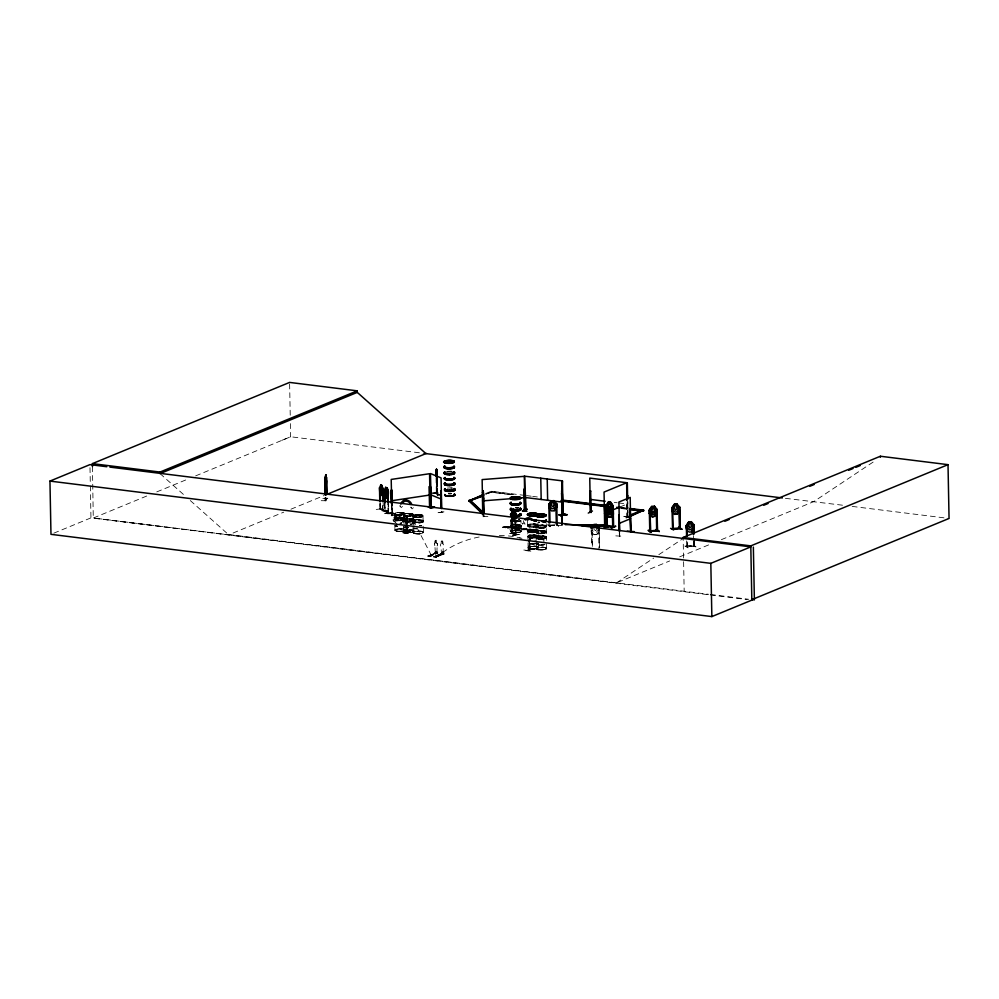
<?xml version="1.0" encoding="UTF-8"?>
<svg xmlns="http://www.w3.org/2000/svg" width="999" height="999" viewBox="0 0 999 999"><rect width="100%" height="100%" fill="white"/><g stroke="black" fill="none" stroke-linecap="round" stroke-linejoin="round"><path stroke-width="0.75" stroke-dasharray="5 3.75" d="M387.5 513.498L395.716 513.648L387.5 513.474M412.837 520.891L412.749 515.934L412.899 524.288C413.274 516.508 412.962 527.959 412.275 522.102C414.123 519.63 416.446 525.262 412.537 523.676M423.089 521.703A5.132 1.211 -1.1 0 0 415.484 520.754A5.132 1.211 -1.1 0 0 415.322 522.864A5.132 1.211 -1.1 0 0 423.089 521.703L423.189 521.103A5.195 1.236 -1.1 0 1 415.272 522.227A5.195 1.236 -1.1 0 1 415.434 520.092A5.195 1.236 -1.1 0 1 423.151 521.053L422.964 515.796A5.132 1.211 -1.1 0 0 415.372 514.835L413.436 515.322M510.839 525.586L510.739 520.579M520.479 531.943C515.559 533.141 507.43 534.003 510.826 525.711M546.578 537.337L546.553 537.287A5.195 1.236 -1.1 0 1 538.661 538.449A5.195 1.236 -1.1 0 1 538.823 536.313A5.195 1.236 -1.1 0 1 546.54 537.275L546.378 536.95M436.913 552.722L437.112 545.916A1.823 1.523 67.1 0 0 436.738 543.094L436.039 540.272M443.094 553.533L443.219 546.603A1.823 1.523 67.1 0 0 442.782 543.793L442.769 541.62M406.693 531.955L407.492 532.03L407.367 521.815L406.118 522.127L406.993 532.18L406.83 521.291L405.094 521.066M407.654 517.944L406.743 517.132L407.405 532.03M530.232 535.901C528.546 536.151 532.13 535.227 529.532 535.189L541.271 536.463L541.133 537.237L541.271 536.463M530.282 538.998L530.257 535.089M321.216 500.686L329.283 500.811M615.796 535.864L622.939 536.276M406.768 517.182L407.654 517.27L395.916 515.834L395.929 516.545L407.455 517.969M529.757 535.714L541.283 537.175M437.237 477.097L436.988 479.882L436.301 475.212M405.319 530.144C400.237 532.592 411.438 533.641 413.349 531.83M545.704 532.442L541.146 533.266L536.201 532.417M546.041 549.25C544.405 542.907 525.074 552.297 546.028 549.2M435.339 552.534L434.89 545.654A1.823 1.523 67.1 0 1 435.102 542.919L435.214 540.546L436.101 540.247M436.201 551.51L436.7 551.51M441.246 541.433L441.208 543.606A1.823 1.523 67.1 0 0 440.934 546.353L441.446 553.221M442.107 552.397L442.819 552.36M442.445 552.172L443.069 551.985L443.156 554.145L440.796 553.858L441.72 552.634L440.771 552.934M505.207 526.848L502.797 527.36L505.769 527.397L504.907 526.273L507.192 526.835L504.008 526.81L505.207 527.285L504.495 526.186L507.18 526.386M536.176 531.568C526.223 529.557 537.287 531.343 534.128 530.107C530.544 528.921 534.952 532.567 531.905 530.007M405.207 530.044A5.132 1.211 -1.1 0 0 397.59 529.095A5.132 1.211 -1.1 0 0 397.427 531.206A5.132 1.211 -1.1 0 0 405.207 530.044C394.867 525.524 389.385 534.115 404.495 530.881M403.321 514.872C409.777 510.439 421.303 516.733 405.906 516.008A5.145 1.211 -1.1 0 1 406.081 513.898A5.145 1.211 -1.1 0 1 413.711 514.847A5.145 1.211 -1.1 0 1 405.919 516.008L403.509 515.272M412.637 516.083L413.411 515.309M510.839 531.431C511.888 529.208 523.064 529.133 520.504 531.943L521.053 531.643M536.001 532.042L538.985 533.528M515.709 532.529L508.254 533.603L515.534 532.504M530.844 551.161L523.626 550.362M546.578 537.499L546.553 537.574A5.195 1.236 -1.1 0 0 538.823 536.613A5.195 1.236 -1.1 0 0 538.661 538.748A5.195 1.236 -1.1 0 0 546.54 537.574L546.465 537.824A5.132 1.211 -1.1 0 0 538.873 536.962A5.132 1.211 -1.1 0 0 538.711 539.073A5.132 1.211 -1.1 0 0 546.478 537.912L546.528 540.359M505.844 527.297L504.67 526.473M508.154 527.472C513.736 524.812 507.105 529.932 508.441 526.473L505.656 527.772L507.879 526.411M508.166 527.922L508.441 526.473M513.886 518.806L513.236 521.153L514.123 519.393L515.034 521.965L514.323 519.005M510.551 527.185L508.316 528.109L507.617 528.021L507.879 526.66L505.644 527.322M507.617 528.021L507.892 527.097M534.952 530.319L534.128 529.657M393.681 514.36L389.685 512.4M514.572 519.243L514.185 520.379L513.311 518.706M525.174 529.22C526.848 529.607 533.329 530.207 526.073 529.907C520.891 529.582 530.831 529.532 525.462 529.095C526.71 530.731 524.85 528.633 523.551 529.133L523.389 528.483L524.625 528.508M505.831 526.86L502.797 526.923M407.392 521.328L405.806 521.977L407.055 521.041M684.902 546.078L687.999 547.415M685.264 545.991L688.049 547.852M547.789 524.875C555.719 530.407 542.257 521.303 550.149 526.635M549.775 526.723L547.827 524.825M405.082 524.338L405.007 519.243A5.195 1.236 -1.1 0 1 397.177 520.279A5.195 1.236 -1.1 0 1 397.352 518.144A5.195 1.236 -1.1 0 1 405.057 519.105L404.295 512.937L398.514 512.437L394.518 513.748L397.952 515.059M397.415 515.059L397.115 515.022A5.132 1.211 -1.1 0 1 397.277 512.787A5.132 1.211 -1.1 0 1 404.895 513.736L404.982 513.586A5.132 1.211 -1.1 0 0 397.277 512.587A5.132 1.211 -1.1 0 0 397.115 514.685A5.107 1.211 -1.1 0 0 404.857 513.536A5.12 1.211 -1.1 0 0 397.277 512.587A5.12 1.211 -1.1 0 0 397.115 514.685A5.132 1.211 -1.1 0 0 404.882 513.523A5.107 1.211 -1.1 0 0 397.29 512.599A5.107 1.211 -1.1 0 0 397.127 514.697A5.12 1.211 -1.1 0 0 404.87 513.536M423.276 532.504A5.107 1.211 -1.1 0 0 415.696 531.555A5.107 1.211 -1.1 0 0 415.547 533.653A5.107 1.211 -1.1 0 0 423.276 532.504C398.376 527.335 426.723 542.494 423.201 527.572M536.238 543.306L536.251 543.294A5.195 1.236 -1.1 0 0 537.712 544.143M515.921 519.393C517.045 524.962 512.025 526.086 512.162 519.992M525.174 528.783C531.443 529.033 519.93 529.62 526.623 529.17M412.849 515.671C412.475 517.07 422.577 519.43 422.365 515.184M530.294 532.43L530.968 532.13L527.897 531.618L527.897 530.594L533.828 529.657M524.25 529.657L523.414 528.483M529.557 535.114L529.945 549.862L529.233 549.775M530.419 535.826L530.194 542.157M515.234 520.566L514.423 522.215L512.712 519.48M404.033 532.842L408.603 530.831L404.046 532.804M526.573 550.661C540.934 544.979 516.758 554.008 531.992 549.063M537.974 530.669L529.108 529.208L527.497 530.032L531.031 528.983L526.723 529.645L526.848 529.008M406.88 522.052C405.269 518.831 423.077 526.223 406.306 522.127M519.505 538.024L521.965 538.311M515.584 528.134L516.421 527.559L513.936 527.934L514.56 528.833L517.919 528.096M432.367 554.807L431.618 554.495M438.611 555.332L438.012 555.481M420.254 515.334L419.642 515.634M542.482 531.68L543.369 531.655M397.315 514.71L398.002 515.034M401.61 513.074L400.949 513.299L401.586 513.161M402.297 513.024L401.86 513.411M410.539 514.51L409.752 514.398L411.263 514.248M416.071 517.17L415.309 517.132M530.569 532.192L531.131 532.33M534.203 530.606L534.777 530.844M533.091 530.444C539.048 530.294 529.02 531.293 536.438 531.456M534.752 530.769L535.689 530.669L534.577 530.656M538.598 533.491L539.26 533.366M596.603 529.345L595.754 530.694L593.918 529.458M511.5 527.647C513.149 527.784 513.349 528.646 511.525 528.134C514.123 525.212 510.477 529.97 514.572 527.684L515.871 528.009L513.948 528.384M511.513 528.084L513.324 527.522A5.132 1.211 -1.1 0 0 521.103 526.411L521.178 525.786A5.195 1.236 -1.1 0 1 513.274 526.935A5.195 1.236 -1.1 0 1 513.449 524.8A5.195 1.236 -1.1 0 1 521.153 525.761L520.979 520.529M531.043 529.433L527.484 529.582M529.32 529.97L530.494 530.432L527.497 530.032M441.271 541.258L441.995 540.871M536.213 531.868C543.718 528.271 553.284 534.078 538.586 533.379A5.132 1.211 -1.1 0 1 538.748 531.256A5.132 1.211 -1.1 0 1 546.378 532.205C545.466 529.832 536.401 529.507 536.188 532.642M528.646 529.108L531.031 528.983M322.839 498.601L330.844 498.551M326.935 498.089L326.498 499.075L326.935 498.126M325.274 500.024L326.486 498.513M326.648 498.876L325.624 500.636M325.437 499.999L326.76 498.526M325.499 497.564L325.399 500.799L326.923 498.888M520.629 528.633L518.281 529.045L518.893 528.421C513.461 530.207 520.454 526.348 518.856 528.471L521.266 528.071L519.817 529.233M516.645 528.396L518.893 527.984L518.868 528.908L519.468 527.847M428.371 556.181C448.851 547.639 423.526 558.453 428.696 555.519L431.568 555.769L429.208 555.481M427.934 555.831L430.119 556.493L437.624 552.934C439.81 552.372 428.084 557.654 428.583 556.318M435.302 553.059L435.427 551.923L434.865 553.009L436.863 553.259L436.888 551.323L436.176 551.236L436.263 552.772M435.914 552.909L427.747 556.206M441.733 553.371C415.834 564.273 461.426 546.228 434.066 556.818M437.674 553.346L435.764 553.121M436.226 557.167L434.353 556.98M441.533 552.609L441.408 553.746M441.895 553.796L434.165 556.942M443.319 553.97L443.906 552.897L442.969 553.933L440.971 553.696L440.959 552.959M518.281 529.045L518.893 527.984M534.877 529.97L533.354 530.119M531.718 530.569C536.775 529.545 531.48 529.87 533.691 530.344M536.987 538.861L538.723 537.35L543.98 539.26L540.909 536.238M406.243 532.18A5.107 1.211 -1.1 0 0 413.986 531.018A5.107 1.211 -1.1 0 0 406.406 530.082A5.107 1.211 -1.1 0 0 406.243 532.18L406.106 521.915L406.893 522.227M524.138 528.596L522.365 529.37M519.805 528.796L521.266 528.071M393.494 518.056C402.46 511.276 387.5 520.766 395.641 521.828M399.563 524.175L402.535 521.865L402.36 519.205L399.45 516.121M540.884 536.326L537.924 535.864L535.002 538.161L535.127 540.834L538.149 543.806M516.333 528.109L515.372 527.784M437.624 495.079L437.287 479.857M483.978 515.834L483.591 516.62L483.553 515.646M616.533 582.842L653.696 558.091M658.828 554.67L683.166 538.461L684.19 591.695M721.378 539.66L813.748 501.623L875.261 460.651M538.536 539.51L540.983 538.923L543.543 540.122L543.556 540.996M687.3 546.053L693.631 545.729L686.663 546.128L687.487 546.141M693.531 545.454L694.205 545.354M537.162 530.044C535.839 530.856 537.599 530.756 532.642 530.407M326.823 499.05L326.648 498.076M325.449 500.774L325.212 497.564M505.207 527.347L502.797 527.36M431.605 554.682L432.642 554.62M627.597 517.057L627.26 516.146L628.746 516.358M391.408 513.811L391.97 515.721L391.683 504.095M391.296 504.682L391.883 513.973M391.845 515.534L391.795 513.449M524.787 529.607L526.86 529.445M504.62 526.823L506.768 526.535M404.745 514.048L397.627 514.985M406.181 515.796L406.818 516.108L405.981 516.171M406.593 516.196L406.143 516.058M410.127 514.073L410.689 514.285M410.077 514.373L410.976 514.448M413.324 531.967C415.971 528.971 405.02 529.682 403.658 531.131M543.756 531.518L542.969 531.605M537.687 548.301C537.212 541.745 516.333 551.261 537.662 548.301M549.213 522.702C547.789 527.559 551.46 524.263 549.438 525.037M549.188 525.749L557.067 525.124M619.805 535.427L619.58 536.276L619.455 532.455M435.064 541.008L435.152 542.894A1.823 1.523 67.1 0 0 434.89 545.654L434.89 545.654M436.675 543.106L436.738 543.094A1.823 1.523 67.1 0 1 437.05 545.941L437.112 545.916M442.744 541.883L442.844 543.768M436.151 551.91L436.963 551.298L437.05 553.458L434.69 553.171L435.614 551.947M429.208 555.294L432.342 555.444L429.97 554.982M430.644 554.695C437.4 555.194 427.997 555.382 431.418 554.37L433.778 554.845L431.418 554.37M437.799 552.21L437.038 552.534M434.041 556.518L437.175 556.668L434.802 556.193M435.314 556.168L438.436 556.131L436.076 555.656M436.75 555.369C443.506 555.869 434.103 556.068 437.525 555.057L439.885 555.519L437.525 555.057M442.307 553.483L442.27 551.923L443.069 551.985M442.969 553.434L443.906 552.897M443.718 552.872L443.731 553.608L435.764 557.117L444.118 554.058L435.951 557.03M628.221 516.658L624.188 516.458M627.522 516.096L626.897 517.17L626.648 501.723M630.269 515.709L626.036 517.869L630.619 516.146M626.136 517.819L630.282 516.008M626.036 517.869L630.594 516.108M53.834 533.166L90.959 517.869L708.791 594.767M146.691 496.041L93.419 517.981L616.071 583.029L669.68 560.951M156.768 491.895L188.436 478.858M195.629 475.886L290.647 436.763L424.4 453.409M92.445 466.733L93.269 518.044L228.721 534.815L283.753 512.15M290.934 509.203L323.976 495.591M402.36 519.205L402.485 521.878M404.995 522.34L406.743 522.552M485.714 493.506L491.258 491.221L524.999 495.429M512.674 494.555L491.271 491.895L485.726 494.168L492.619 491.396L485.714 494.917M405.769 530.656L412.612 531.555M405.244 532.667L409.49 530.944L404.42 532.554M405.582 533.004L409.84 531.281M408.104 533.478L401.261 532.205M505.656 527.772L508.454 526.923M507.604 527.572L510.551 526.735M513.311 527.085L512.087 527.672L515.122 527.897M513.074 527.847L512.225 528.196L515.034 527.297M513.086 528.296L512.237 528.646L515.047 527.734M514.572 528.134L513.698 528.034L514.56 528.833M514.56 528.396L517.907 527.659M514.098 528.783L513.711 528.471M515.984 528.459L515.047 528.646M515.034 528.196L515.447 528.846M515.696 529.033L515.159 528.958M521.99 529.507L522.852 529.17L522.377 529.807M522.827 529.42L523.638 529.27M522.215 528.971L523.551 529.133M522.839 529.87L523.638 529.707M526.723 530.094L529.695 529.245M529.245 530.407L532.405 529.895M533.516 529.595L530.719 530.594L530.494 529.982M527.697 531.268L531.918 529.395L532.417 530.494M532.392 529.458L530.244 530.094M533.179 531.193L533.404 530.469M537.162 530.494L534.378 530.769M620.004 506.968L627.072 504.058M535.152 549.375L528.309 548.476M528.146 550.849L532.092 549.025M785.426 498.339L844.505 505.444M679.732 556.818L709.889 544.393M281.968 440.284L290.647 436.763L290.372 422.789M511.75 519.517L511.975 533.229L516.108 534.79L515.746 519.567M512.1 519.667L512.4 533.366L512.35 519.63M515.372 534.665L515.496 519.605M384.802 502.559L385.027 511.7L385.065 502.522M387.937 512.262L388.636 512.362L385.015 511.151M391.658 513.611L392.52 513.573L392.332 504.008M379.87 508.266L380.519 508.404L379.87 509.09L383.104 510.776L382.729 509.802M382.729 510.626L382.629 502.997M401.411 513.224L401.735 513.424M535.551 530.719L534.902 530.806M535.589 530.806L536.438 531.018M537.337 531.543L528.409 531.68M537.337 531.78L530.269 532.342A5.132 1.211 -1.1 0 1 530.444 530.219A5.132 1.211 -1.1 0 1 538.061 531.168A5.132 1.211 -1.1 0 1 530.282 532.33M544.817 532.854L546.253 532.242A5.132 1.211 -1.1 0 1 538.598 533.366M627.31 516.221L627.597 516.083M437.562 494.293L436.725 492.832M437.574 495.067L440.222 495.067M483.953 516.608L484.016 515.796M686.625 546.141L687.599 546.903L687.399 540.821M693.631 541.72L694.218 546.141M516.658 528.846L519.48 528.296M441.233 511.326L441.783 512.112M619.43 536.163L619.268 532.529M619.642 536.263L619.692 532.479M391.808 513.973L391.546 504.045M392.232 514.922L391.958 515.709M518.269 528.596L520.616 528.196M518.868 528.908L521.278 528.521M392.57 513.586L392.195 503.946M549.438 525.811L557.23 525.212L557.155 524.363M407.055 532.18L406.793 521.378M535.164 530.631L534.752 530.594M529.657 546.74L530.744 546.54A5.132 1.211 -1.1 0 1 538.374 547.477A5.132 1.211 -1.1 0 1 530.594 548.638A5.132 1.211 -1.1 0 1 530.756 546.528M529.595 549.999L528.921 549.912L528.746 539.91M694.355 545.354L693.818 545.516M687.449 546.928L687.312 540.759M693.693 546.203L693.481 538.611M694.405 546.216L686.675 546.903L686.613 540.834M391.633 512.849C399.825 511.9 372.34 515.509 392.17 512.25M438.037 512.699L445.329 511.65L438.149 512.724M512.312 532.579L512.387 532.592M515.721 532.205L508.466 533.691M512.4 532.817L516.071 534.028L515.397 533.928M519.805 534.378L512.325 535.339L519.805 534.39M512.35 534.952L519.605 533.903M512.325 535.339L519.605 534.203M384.927 510.926L385.002 510.926M388.374 510.539L380.869 511.913M384.84 513.673L391.945 512.887M557.08 525.224L556.967 524.35M376.236 509.478L383.628 508.429M387.063 510.277L379.632 511.301M419.455 515.384L420.242 515.184M419.305 515.584L420.229 515.709M517.307 532.554L518.568 532.417M538.748 530.819A5.132 1.211 -1.1 0 1 546.366 531.768A5.132 1.211 -1.1 0 1 538.586 532.929A5.132 1.211 -1.1 0 1 538.748 530.819L541.321 530.619M623.988 516.471L628.121 516.945L627.834 501.51M693.518 545.192L695.853 546.653M550.074 525.124L556.268 524.65M556.218 524.238L558.641 526.061L556.206 523.801M627.185 517.182L627.047 501.498M432.392 492.919L439.21 492.607M432.355 493.256L439.198 492.932M433.753 493.219L439.21 493.056M436.938 476.835L437.3 495.104L436.288 493.206L436.438 478.159M448.563 493.718L451.236 493.681A5.132 1.211 -1.1 0 0 448.576 493.731A5.132 1.211 -1.1 0 1 451.236 493.681M437.437 494.655L441.521 494.517M437.55 494.892L441.533 494.905M398.514 512.462L399.85 512.4M487.912 516.408L479.782 516.908M399.987 531.543L401.323 531.48M532.829 532.442L534.165 532.392M556.455 524.487L556.543 525.274L556.418 524.388M594.03 534.602L596.715 534.515L599.325 531.068L596.765 534.602L593.98 534.69M391.745 513.024L391.521 513.986M387.487 513.811L395.716 513.648M396.216 515.559L388.012 515.796M562.025 525.499L558.054 525.462M515.821 534.065L512.649 532.779M528.658 529.645L529.57 529.72M533.016 529.57L536.625 529.882L538.124 531.031A5.107 1.211 -1.1 0 1 530.294 532.13A5.132 1.211 -1.1 0 1 530.432 529.982A5.132 1.211 -1.1 0 1 538.061 530.931A5.132 1.211 -1.1 0 1 530.269 532.092A5.107 1.211 -1.1 0 1 530.444 530.032A5.107 1.211 -1.1 0 1 538.024 530.968M515.746 534.815L515.184 518.031M388.124 502.509L388.361 513.174L388.399 503.996M441.446 512.175L441.508 511.276M380.144 509.003L383.391 510.726L383.179 503.121M382.992 509.777L380.232 508.678M627.984 517.032L627.697 501.573M436.451 493.381L436.351 477.984M543.356 531.381L543.806 531.618M405.107 525.324L405.182 530.244A5.107 1.211 -1.1 0 0 397.602 529.308A5.107 1.211 -1.1 0 0 397.44 531.406L398.651 531.518M532.642 529.957L533.528 530.044M434.927 552.497L437.3 552.784M441.034 553.184L443.731 553.608M434.915 552.672L437.624 552.934M441.021 553.359L443.918 553.821M435.314 555.981L437.674 556.455A92.607 80.882 15.4 0 1 480.007 536.863M434.041 556.705L436.538 557.23M623.975 516.433L628.433 516.982M852.184 506.406L949.05 518.456M614.21 502.385L617.22 502.759M618.718 502.947L627.734 504.07M526.535 495.616L531.168 496.191M532.704 496.378L537.337 496.965M620.579 507.317L628.284 508.279M513.386 494.418L491.795 491.733L491.808 492.395L511.85 494.892M621.291 507.854L627.459 508.616M620.591 507.992L628.296 508.941M621.303 508.516L627.472 509.29M627.397 516.845L628.758 517.02M400.674 505.944L399.7 505.831L401.248 507.567L402.734 506.206L401.76 506.081M411.638 507.317L410.651 507.192L412.1 508.916L413.499 507.542L412.512 507.417M521.977 529.058L522.852 529.17M523.876 529.62L524.712 529.033L523.651 528.371M532.617 543.256L538.536 543.918M528.109 548.501L535.352 549.35M523.801 550.024L530.844 550.899M229.183 534.627L708.778 594.318M710.439 594.467L748.763 599.288M710.326 594.954L747.227 599.55M532.467 530.394L531.705 530.182M379.795 502.972L380.194 509.228L380.357 503.096M529.957 549.812L529.757 534.977M325.112 500.774L325.075 497.739M388.324 512.986L387.812 503.883M388.286 513.174L388.062 503.846M544.942 531.181L545.741 531.418M519.767 530.294L520.566 530.531M422.365 515.209L415.359 514.835A5.132 1.211 -1.1 0 0 415.209 516.97A5.132 1.211 -1.1 0 0 422.989 515.809A5.12 1.211 -1.1 0 0 415.372 514.835A5.132 1.211 -1.1 0 0 415.209 516.945A5.107 1.211 -1.1 0 0 422.964 515.796A5.107 1.211 -1.1 0 0 415.384 514.847A5.12 1.211 -1.1 0 0 415.209 516.945A5.132 1.211 -1.1 0 0 422.977 515.784A5.132 1.211 -1.1 0 0 415.372 514.86A5.107 1.211 -1.1 0 0 415.222 516.945A5.12 1.211 -1.1 0 0 422.964 515.784M528.733 548.426L529.532 548.663M403.459 512.712L404.258 512.949M380.144 509.215L380.057 502.947M693.169 545.192L695.878 546.99M558.204 525.649L556.268 524.125M414.11 523.863L414.348 521.828L415.609 524.65M382.942 509.965L380.494 508.641M382.954 510.751L382.892 502.959M513.411 523.863L514.76 524.388M511.975 533.229L512 519.48M385.264 511.113L388.236 512.375M388.586 513.124L384.603 511.563L384.503 503.921M442.145 540.946L442.719 541.645M397.315 514.735L397.177 514.91A5.132 1.211 -1.1 0 0 404.895 513.736M546.303 531.493L546.291 531.705A5.107 1.211 -1.1 0 1 538.598 532.779A5.107 1.211 -1.1 0 1 538.761 530.681A5.107 1.211 -1.1 0 1 546.341 531.618M160.052 473.601L184.503 495.392M190.31 500.574L228.721 534.815M537.35 531.368L537.986 530.457M396.603 523.713L393.631 520.729L393.618 518.094L398.763 517.42L400.562 519.405L400.599 521.153M593.993 534.715L591.183 531.431L591.121 528.059M431.381 555.506L416.895 527.46M436.451 492.844L437.649 495.042M484.028 516.583L483.841 515.634M546.203 523.613L546.378 526.598A5.195 1.236 -1.1 0 0 538.623 525.736A5.195 1.236 -1.1 0 0 538.449 527.872A5.195 1.236 -1.1 0 0 546.328 526.698L546.266 526.898A5.132 1.211 -1.1 0 0 538.661 526.098A5.132 1.211 -1.1 0 0 538.498 528.196A5.132 1.211 -1.1 0 0 546.266 527.047L546.266 526.96A5.12 1.211 -1.1 0 0 538.661 526.098A5.12 1.211 -1.1 0 0 538.498 528.196A5.12 1.211 -1.1 0 0 546.253 527.047L546.515 537.212M546.241 526.061A5.12 1.211 -1.1 0 0 538.648 525.112A5.12 1.211 -1.1 0 0 538.486 527.21A5.12 1.211 -1.1 0 0 546.241 526.061L546.241 526.061A5.132 1.211 -1.1 0 1 538.473 527.222A5.132 1.211 -1.1 0 1 538.636 525.112A5.132 1.211 -1.1 0 1 546.253 526.061L546.341 526.398A5.195 1.236 -1.1 0 1 538.449 527.572A5.195 1.236 -1.1 0 1 538.611 525.437A5.195 1.236 -1.1 0 1 546.328 526.398L546.316 526.336M537.974 525.249L538.024 525.674A5.195 1.236 -1.1 0 0 530.307 524.7A5.195 1.236 -1.1 0 0 530.144 526.835A5.195 1.236 -1.1 0 0 538.024 525.661L538.261 536.438A5.195 1.236 -1.1 0 0 530.506 535.576A5.195 1.236 -1.1 0 0 530.344 537.712A5.195 1.236 -1.1 0 0 538.224 536.538L538.161 536.738A5.132 1.211 -1.1 0 0 530.556 535.939A5.132 1.211 -1.1 0 0 530.394 538.036A5.132 1.211 -1.1 0 0 538.161 536.875L538.161 536.788A5.12 1.211 -1.1 0 0 530.556 535.939A5.12 1.211 -1.1 0 0 530.394 538.036A5.12 1.211 -1.1 0 0 538.149 536.875L538.211 539.323M536.026 527.16L536.301 538.061M527.584 520.279L527.971 539.472M536.351 543.931L536.451 548.851M521.066 525.449L521.066 525.424A5.12 1.211 -1.1 0 0 513.474 524.475A5.12 1.211 -1.1 0 0 513.311 526.573A5.12 1.211 -1.1 0 0 521.066 525.424L521.066 525.449A5.132 1.211 -1.1 0 1 513.311 526.585A5.132 1.211 -1.1 0 1 513.474 524.475A5.132 1.211 -1.1 0 1 521.078 525.424L521.116 525.649M423.064 520.741L423.064 520.741A5.12 1.211 -1.1 0 0 415.472 519.767A5.12 1.211 -1.1 0 0 415.309 521.878A5.12 1.211 -1.1 0 0 423.064 520.716L423.064 520.779A5.132 1.211 -1.1 0 1 415.309 521.878A5.132 1.211 -1.1 0 1 415.472 519.767A5.132 1.211 -1.1 0 1 423.077 520.716L423.126 520.979M413.711 519.58L413.873 520.204A5.195 1.236 -1.1 0 0 406.156 519.243A5.195 1.236 -1.1 0 0 405.981 521.378A5.195 1.236 -1.1 0 0 413.861 520.204L413.886 525.437M404.907 518.493L404.895 518.456A5.132 1.211 -1.1 0 0 397.365 517.519A5.132 1.211 -1.1 0 0 397.202 519.63A5.132 1.211 -1.1 0 0 404.982 518.469L405.032 518.718M403.621 520.666L403.459 514.785M394.655 513.686L394.805 522.04M538.211 536.213L538.236 536.226A5.195 1.236 -1.1 0 1 530.344 537.412A5.195 1.236 -1.1 0 1 530.506 535.277A5.195 1.236 -1.1 0 1 538.224 536.238L538.061 535.889A5.12 1.211 -1.1 0 0 530.544 534.952A5.132 1.211 -1.1 0 0 530.369 537.05A5.132 1.211 -1.1 0 0 538.149 535.901A5.132 1.211 -1.1 0 0 530.531 534.952A5.12 1.211 -1.1 0 0 530.382 537.05A5.12 1.211 -1.1 0 0 538.136 535.901L538.136 535.926M536.151 537.712L536.276 540.496M403.459 520.354L403.608 523.126M534.353 530.469L534.378 529.907M535.963 526.898L535.963 523.751M413.836 519.842L413.786 519.705A5.132 1.211 -1.1 0 1 406.006 520.716A5.132 1.211 -1.1 0 1 406.168 518.618A5.132 1.211 -1.1 0 1 413.786 519.555L413.773 519.642A5.12 1.211 -1.1 0 1 406.019 520.716A5.12 1.211 -1.1 0 1 406.181 518.618A5.12 1.211 -1.1 0 1 413.773 519.555L413.661 514.635A5.107 1.211 -1.1 0 0 406.094 513.698A5.107 1.211 -1.1 0 0 405.931 515.796A5.107 1.211 -1.1 0 0 413.661 514.635A5.145 1.211 -1.1 0 0 406.069 513.698A5.145 1.211 -1.1 0 0 405.919 515.809A5.145 1.211 -1.1 0 0 413.698 514.647M391.521 513.449L392.295 515.709L391.995 504.87M537.924 525.049L537.949 525.174A5.132 1.211 -1.1 0 1 530.169 526.186A5.132 1.211 -1.1 0 1 530.319 524.075A5.132 1.211 -1.1 0 1 537.937 525.024L537.937 525.137A5.12 1.211 -1.1 0 1 530.169 526.186A5.12 1.211 -1.1 0 1 530.332 524.075A5.12 1.211 -1.1 0 1 537.924 525.024L537.887 522.577M694.268 538.598L694.367 546.241L694.18 538.536M693.518 535.626L693.606 540.197M627.197 501.436L627.559 517.045M599.662 547.614L599.313 529.358L599.625 547.552M598.538 529.32L598.95 549.163M597.926 527.809L597.976 530.332L596.216 532.417L594.43 532.492L592.619 530.556L592.569 528.021M591.233 529.183L591.62 546.416M558.041 525.174L558.191 526.098M546.578 543.793L546.665 548.713A5.107 1.211 -1.1 0 1 538.923 549.875A5.107 1.211 -1.1 0 1 539.085 547.777A5.107 1.211 -1.1 0 1 546.665 548.713M543.856 539.31L543.906 541.933M538.274 542.757L538.349 547.677A5.132 1.211 -1.1 0 1 530.594 548.838A5.132 1.211 -1.1 0 1 530.756 546.728A5.132 1.211 -1.1 0 1 538.374 547.677A5.107 1.211 -1.1 0 1 530.606 548.838A5.107 1.211 -1.1 0 1 530.769 546.74A5.107 1.211 -1.1 0 1 538.349 547.677M530.731 529.895L530.719 530.594M529.458 539.997L529.495 550.012L529.283 539.772M529.045 539.797L529.308 549.787M528.021 542.894L528.134 547.827M521.178 531.331A5.107 1.211 -1.1 0 0 513.598 530.382A5.107 1.211 -1.1 0 0 513.436 532.479A5.107 1.211 -1.1 0 0 521.178 531.331A5.132 1.211 -1.1 0 0 513.573 530.382A5.132 1.211 -1.1 0 0 513.424 532.492A5.132 1.211 -1.1 0 0 521.203 531.331L521.091 526.286A5.132 1.211 -1.1 0 0 513.486 525.462A5.132 1.211 -1.1 0 0 513.324 527.559A5.12 1.211 -1.1 0 0 521.091 526.411A5.12 1.211 -1.1 0 0 513.498 525.462A5.12 1.211 -1.1 0 0 513.336 527.559M515.147 519.455L515.409 534.702M491.258 491.221L491.271 491.895M437.2 479.682L437.487 494.892M436.063 477.997L436.351 493.369M431.056 555.794L428.696 555.519M423.089 521.703A5.12 1.211 -1.1 0 1 415.334 522.864A5.12 1.211 -1.1 0 1 415.484 520.754A5.12 1.211 -1.1 0 1 423.089 521.703L423.176 526.598M413.911 526.423L413.986 531.343A5.145 1.211 -1.1 0 1 406.231 532.504A5.145 1.211 -1.1 0 1 406.393 530.394A5.145 1.211 -1.1 0 1 414.023 531.343A5.107 1.211 -1.1 0 1 406.243 532.504A5.107 1.211 -1.1 0 1 406.406 530.407A5.107 1.211 -1.1 0 1 413.986 531.343M407.704 522.664L407.629 517.132L407.567 522.727M406.768 531.967L406.393 520.904L406.293 521.84M403.658 526.56L403.771 531.48M394.855 525.462L394.967 530.394M384.752 503.896L384.865 511.675M289.623 383.966L290.259 416.583M89.997 467.669L90.322 484.403M90.347 485.926L90.959 517.869M499.325 535.364A92.607 80.882 15.4 0 1 505.357 535.651M508.379 535.926A92.607 80.882 15.4 0 1 520.342 537.899M446.865 471.74A5.195 1.236 -1.1 0 1 452.072 471.665M446.878 472.04A5.195 1.236 -1.1 0 1 452.072 471.965M448.576 493.581A5.107 1.211 -1.1 0 1 451.223 493.543M448.588 493.931A5.107 1.211 -1.1 0 1 451.223 493.893M515.734 507.854A5.195 1.236 -1.1 0 1 518.319 507.979M515.734 508.154A5.195 1.236 -1.1 0 1 518.319 508.279M520.304 520.816A5.195 1.236 -1.1 0 1 512.612 521.278A5.195 1.236 -1.1 0 1 512.25 519.443M519.455 520.779A5.195 1.236 -1.1 0 1 512.612 520.979A5.195 1.236 -1.1 0 1 511.388 519.405M523.951 520.504A6.906 5.732 67.6 0 0 523.226 523.763L522.252 523.651L523.788 525.387L525.274 524.025L524.3 523.901A5.769 4.783 67.6 0 1 524.438 522.477M534.827 523.476A6.906 5.732 67.6 0 1 535.064 525.237L536.038 525.362L534.652 526.735L533.191 525.012L534.178 525.124A5.769 4.783 67.6 0 0 533.978 523.663M405.182 530.244A5.107 1.211 -1.1 0 1 397.44 531.406M397.29 526.161A5.195 1.236 -1.1 0 1 395.429 525.736M397.29 525.861A5.195 1.236 -1.1 0 1 396.228 525.674M408.691 527.385A5.195 1.236 -1.1 0 1 405.032 527.072M408.678 527.085A5.195 1.236 -1.1 0 1 406.094 526.948M416.633 528.521A5.195 1.236 -1.1 0 1 414.335 528.234M536.75 543.306A5.195 1.236 -1.1 0 1 528.596 543.169M535.651 543.219A5.195 1.236 -1.1 0 1 530.457 543.294M539.585 522.102A5.195 1.236 -1.1 0 1 538.336 522.002M536.475 543.256A5.12 1.211 -1.1 0 0 537.762 543.781A5.132 1.211 -1.1 0 1 536.463 543.256A5.195 1.236 -1.1 0 0 538.773 544.63A5.195 1.236 -1.1 0 0 545.067 544.343M404.982 519.418L404.995 519.455A5.132 1.211 -1.1 0 1 397.227 520.604A5.132 1.211 -1.1 0 1 397.39 518.506A5.132 1.211 -1.1 0 1 404.995 519.455A5.12 1.211 -1.1 0 1 397.227 520.604A5.12 1.211 -1.1 0 1 397.39 518.506A5.12 1.211 -1.1 0 1 404.982 519.455M413.786 520.516L413.798 520.541A5.132 1.211 -1.1 0 1 406.031 521.703A5.132 1.211 -1.1 0 1 406.193 519.592A5.132 1.211 -1.1 0 1 413.798 520.541A5.12 1.211 -1.1 0 1 406.031 521.703A5.12 1.211 -1.1 0 1 406.193 519.605A5.12 1.211 -1.1 0 1 413.786 520.541M537.949 525.973L537.949 526.011A5.132 1.211 -1.1 0 1 530.182 527.172A5.132 1.211 -1.1 0 1 530.344 525.062A5.132 1.211 -1.1 0 1 537.949 526.011A5.12 1.211 -1.1 0 1 530.194 527.16A5.12 1.211 -1.1 0 1 530.344 525.062A5.12 1.211 -1.1 0 1 537.949 526.011M546.465 537.887L546.478 537.912A5.12 1.211 -1.1 0 1 538.711 539.073A5.12 1.211 -1.1 0 1 538.873 536.975A5.12 1.211 -1.1 0 1 546.465 537.912M408.304 533.304L401.061 532.579L408.304 533.341M423.189 521.291L423.189 521.316A5.195 1.236 -1.1 0 0 415.447 520.404A5.195 1.236 -1.1 0 0 415.284 522.539A5.195 1.236 -1.1 0 0 423.164 521.366L423.164 521.366M521.203 525.986L521.191 526.011A5.195 1.236 -1.1 0 0 513.449 525.099A5.195 1.236 -1.1 0 0 513.286 527.235A5.195 1.236 -1.1 0 0 521.166 526.061L521.178 526.061M399.051 520.504L396.603 521.078L394.043 519.88L394.031 519.005L397.864 518.631L399.051 520.504M538.311 547.202L538.299 547.19A5.107 1.211 -1.1 0 0 530.769 546.391A5.107 1.211 -1.1 0 0 530.606 548.488A5.107 1.211 -1.1 0 0 538.336 547.34M538.024 525.362L537.999 525.337A5.195 1.236 -1.1 0 0 530.294 524.4A5.195 1.236 -1.1 0 0 530.132 526.535A5.195 1.236 -1.1 0 0 538.011 525.362L538.024 525.387M413.873 519.892L413.848 519.88A5.195 1.236 -1.1 0 0 406.143 518.943A5.195 1.236 -1.1 0 0 405.981 521.078A5.195 1.236 -1.1 0 0 413.861 519.905M405.07 518.806L405.045 518.781A5.195 1.236 -1.1 0 0 397.34 517.844A5.195 1.236 -1.1 0 0 397.177 519.98A5.195 1.236 -1.1 0 0 405.057 518.806M546.453 537.012L546.453 536.987A5.132 1.211 -1.1 0 1 538.686 538.086A5.132 1.211 -1.1 0 1 538.848 535.988A5.132 1.211 -1.1 0 1 546.453 536.925A5.12 1.211 -1.1 0 1 538.698 538.086A5.12 1.211 -1.1 0 1 538.848 535.988A5.12 1.211 -1.1 0 1 546.453 536.925M592.357 546.391L592.032 529.657L592.332 546.328M413.074 532.642L412.962 527.722L413.049 532.629M452.023 471.341A5.132 1.211 -1.1 0 0 446.903 471.403A5.12 1.211 -1.1 0 1 452.023 471.341M452.347 488.086A5.132 1.211 -1.1 0 0 447.215 488.161A5.12 1.211 -1.1 0 1 452.347 488.086M518.281 507.654A5.132 1.211 -1.1 0 0 515.721 507.529A5.12 1.211 -1.1 0 1 518.269 507.654M513.424 532.155A5.107 1.211 -1.1 0 0 521.166 531.006A5.107 1.211 -1.1 0 0 513.586 530.057A5.107 1.211 -1.1 0 0 513.424 532.155M513.411 532.28A5.132 1.211 -1.1 0 0 521.203 531.118A5.132 1.211 -1.1 0 0 513.573 530.169A5.132 1.211 -1.1 0 0 513.411 532.28M512.175 521.503A5.12 1.211 -1.1 0 0 520.779 520.841A5.132 1.211 -1.1 0 1 512.162 521.515A5.132 1.211 -1.1 0 1 514.622 519.443A5.12 1.211 -1.1 0 0 512.175 521.503M519.542 519.692A5.12 1.211 -1.1 0 0 518.493 519.517A5.132 1.211 -1.1 0 1 519.555 519.692M513.199 520.704A5.132 1.211 -1.1 0 0 519.405 520.429A5.12 1.211 -1.1 0 1 513.199 520.704A5.132 1.211 -1.1 0 1 510.914 519.368A5.12 1.211 -1.1 0 0 513.199 520.704M397.44 531.081A5.107 1.211 -1.1 0 0 405.182 529.92A5.107 1.211 -1.1 0 0 397.602 528.983A5.107 1.211 -1.1 0 0 397.44 531.081M397.127 515.184A5.107 1.211 -1.1 0 0 404.87 514.023A5.107 1.211 -1.1 0 0 397.29 513.086A5.107 1.211 -1.1 0 0 397.127 515.184M397.127 515.209A5.107 1.211 -1.1 0 0 404.87 514.048A5.107 1.211 -1.1 0 0 397.29 513.111A5.107 1.211 -1.1 0 0 397.127 515.209M406.231 532.317A5.145 1.211 -1.1 0 0 414.023 531.143A5.145 1.211 -1.1 0 0 406.393 530.207A5.145 1.211 -1.1 0 0 406.231 532.317M397.215 519.617A5.12 1.211 -1.1 0 0 404.97 518.469A5.12 1.211 -1.1 0 0 397.377 517.519A5.12 1.211 -1.1 0 0 397.215 519.617M401.386 523.214A5.132 1.211 -1.1 0 0 400.062 523.189A5.12 1.211 -1.1 0 1 401.373 523.226M395.017 525.774A5.12 1.211 -1.1 0 0 397.34 526.485A5.132 1.211 -1.1 0 1 395.005 525.774M405.944 516.296A5.107 1.211 -1.1 0 0 413.673 515.147A5.107 1.211 -1.1 0 0 406.094 514.198A5.107 1.211 -1.1 0 0 405.944 516.296M411.401 524.425A5.12 1.211 -1.1 0 0 410.177 524.313A5.132 1.211 -1.1 0 1 411.413 524.413M403.821 526.873A5.12 1.211 -1.1 0 0 408.691 527.709A5.132 1.211 -1.1 0 1 403.808 526.873M415.522 533.454A5.132 1.211 -1.1 0 0 423.301 532.292A5.132 1.211 -1.1 0 0 415.684 531.343A5.132 1.211 -1.1 0 0 415.522 533.454M415.534 533.316A5.107 1.211 -1.1 0 0 423.276 532.155A5.107 1.211 -1.1 0 0 415.696 531.218A5.107 1.211 -1.1 0 0 415.534 533.316M415.234 517.457A5.107 1.211 -1.1 0 0 422.964 516.296A5.107 1.211 -1.1 0 0 415.397 515.334A5.107 1.211 -1.1 0 0 415.234 517.432A5.107 1.211 -1.1 0 0 422.964 516.283A5.107 1.211 -1.1 0 0 415.397 515.359A5.107 1.211 -1.1 0 0 415.234 517.457M421.74 525.761A5.12 1.211 -1.1 0 0 419.48 525.474A5.132 1.211 -1.1 0 1 421.753 525.749M413.598 528.321A5.12 1.211 -1.1 0 0 416.67 528.846A5.132 1.211 -1.1 0 1 413.598 528.321M530.282 531.755A5.107 1.211 -1.1 0 0 538.024 530.606A5.107 1.211 -1.1 0 0 530.444 529.657A5.107 1.211 -1.1 0 0 530.282 531.755M530.269 531.893A5.132 1.211 -1.1 0 0 538.049 530.731A5.132 1.211 -1.1 0 0 530.432 529.782A5.132 1.211 -1.1 0 0 530.269 531.893M533.054 544.043A5.12 1.211 -1.1 0 0 538.061 543.069A5.132 1.211 -1.1 0 1 533.054 544.043A5.132 1.211 -1.1 0 1 528.171 543.206A5.12 1.211 -1.1 0 0 533.054 544.043M530.294 532.629A5.107 1.211 -1.1 0 0 538.036 531.48A5.107 1.211 -1.1 0 0 530.457 530.531A5.107 1.211 -1.1 0 0 530.294 532.629M538.586 533.129A5.132 1.211 -1.1 0 0 546.378 531.967A5.132 1.211 -1.1 0 0 538.748 531.018A5.132 1.211 -1.1 0 0 538.586 533.129M538.598 533.166A5.107 1.211 -1.1 0 0 546.341 532.005A5.107 1.211 -1.1 0 0 538.761 531.068A5.107 1.211 -1.1 0 0 538.598 533.166M538.386 522.327A5.12 1.211 -1.1 0 0 539.61 522.427A5.132 1.211 -1.1 0 1 538.386 522.327M538.823 544.954A5.12 1.211 -1.1 0 0 545.854 544.405A5.132 1.211 -1.1 0 1 538.823 544.954A5.132 1.211 -1.1 0 1 537.075 543.319A5.12 1.211 -1.1 0 0 538.823 544.954M538.911 549.687A5.132 1.211 -1.1 0 0 546.69 548.526A5.132 1.211 -1.1 0 0 539.073 547.577A5.132 1.211 -1.1 0 0 538.911 549.687M538.923 549.525A5.107 1.211 -1.1 0 0 546.653 548.376A5.107 1.211 -1.1 0 0 539.073 547.427A5.107 1.211 -1.1 0 0 538.923 549.525M538.611 533.666A5.107 1.211 -1.1 0 0 546.353 532.517A5.107 1.211 -1.1 0 0 538.773 531.568A5.107 1.211 -1.1 0 0 538.611 533.666"/><path stroke-width="1.5" d="M391.683 493.331L391.533 489.722L391.483 492.607M391.521 492.819L391.546 489.81M384.84 490.184L385.065 502.522M515.409 517.919L514.41 509.54L513.024 508.991L511.85 511.863L511.975 517.957M326.398 480.444L325.774 483.291L325.961 474.8L326.386 477.759M436.638 472.515L436.688 469.842L437.137 476.648M483.017 494.043L483.066 491.383L483.703 513.548L482.155 513.661L468.918 500.636L482.929 495.392M391.795 495.254L391.77 496.353L391.633 494.617M482.867 493.731L482.854 490.634L483.479 494.992M325.874 475.549L325.811 481.443L325.786 475.549M391.808 500.511L391.421 495.816L391.895 500.499M391.895 496.615L391.833 498.201L391.571 495.354M558.853 514.972L567.07 514.997M562.412 493.793L563.086 515.272L562.449 480.844L561.65 491.246L562.287 524.7M562.762 514.323L562.812 515.259M549.213 522.702L548.863 504.445L549.6 504.07L550.012 522.714M483.354 496.153L483.279 497.265L483.041 495.529M436.975 474.625L436.9 475.736L436.663 474.001M562.062 512.537L562.849 502.135M434.453 507.192L430.844 507.817L430.457 486.525L430.819 507.842M434.54 507.18L430.232 507.829M482.942 490.634L483.029 514.722M482.767 496.74L483.366 501.411L483.603 498.626M436.313 471.84L436.563 469.105L436.126 476.648M483.528 497.527L483.354 499.113L482.917 496.266M601.023 525.998L608.329 526.773L601.036 525.961M515.122 517.944L515.634 513.486L514.31 509.627C511.138 507.604 512.687 515.584 513.486 517.032L514.335 517.395L515.147 515.746M512.662 516.958L513.561 509.702L515.184 518.031M514.947 516.97L514.085 518.394L513.186 516.221M651.847 509.865L652.659 506.893L653.508 506.805L654.382 509.602M593.893 527.971L594.755 525.049L595.641 525.012L596.578 527.859M608.528 506.93L610.889 507.192L608.491 506.83L607.504 512.637L609.065 514.835L610.601 515.022L612.112 513.211L612.062 510.676L610.002 502.734L609.228 502.634L608.528 506.905L610.114 508.416L610.926 507.117L613.336 510.776L613.411 514.16L611.076 517.257L608.691 516.97L606.393 513.261M688.786 522.04L687.599 527.996L689.322 529.845L691.021 529.67L692.694 527.484L691.333 521.79M379.77 501.448L379.508 487.762L380.819 484.865M383.117 492.794L382.018 495.591L380.944 494.93L379.907 491.033M603.945 527.247L608.478 525.524M522.827 510.801L527.072 509.028L522.827 511.101M527.01 509.39L522.489 511.163M588.261 513.086L592.457 511.013M648.314 530.144L651.048 532.267M670.566 528.346L673.651 530.007M592.569 528.021L593.831 524.65L596.565 524.475L599.363 527.734M382.542 491.67L381.868 493.294L381.156 492.919L380.731 484.877L381.893 485.539L382.492 489.135L382.892 501.623M384.727 502.372L384.528 490.134L385.726 487.312L387 487.962C390.609 491.97 386.563 504.395 384.627 493.506M388.411 495.192L387.1 497.927L385.939 497.365M513.136 509.078L511.613 511.913L511.725 517.994M387.724 494.08L386.938 495.729L386.101 495.367L385.239 492.994L385.651 487.325M654.407 511.088L652.772 512.562L651.885 511.351M597.589 525.499L605.569 525.237L596.266 525.099M597.602 526.173L605.357 526.286L605.569 525.237M446.765 462.699L446.541 463.037A5.132 1.211 -1.1 0 1 446.69 460.801A5.132 1.211 -1.1 0 1 454.32 461.75A5.132 1.211 -1.1 0 1 446.528 462.912L447.34 462.887M451.161 461.438L451.885 461.163M512.774 499.238A5.132 1.211 -1.1 0 0 520.566 498.076A5.132 1.211 -1.1 0 0 512.937 497.127A5.132 1.211 -1.1 0 0 512.774 499.238L513.474 499.025M513.136 499.163L512.912 499.425M517.42 497.24L516.62 497.639L518.094 497.702M516.982 497.702L517.669 497.252M533.791 513.986L535.352 514.01L534.053 513.861M538.274 516.62A5.132 1.211 -1.1 0 1 538.436 514.51A5.132 1.211 -1.1 0 1 546.053 515.459A5.132 1.211 -1.1 0 1 538.274 516.62L538.611 516.396M538.873 516.77L538.623 516.558M543.618 514.872L542.345 514.76L543.394 515.009M543.031 514.872L542.42 515.022L543.244 514.822M654.52 516.233C647.065 520.954 656.331 497.802 649.238 510.102L649.325 513.498L651.947 516.595L654.557 516.321L656.992 512.649M679.632 510.414L677.222 514.085L674.562 514.335L671.915 511.226L671.84 507.842L674.4 504.22L677.022 503.958L678.346 509.752L676.673 511.938L674.974 512.112L673.264 510.264L674.375 504.208M672.577 529.245L671.977 507.879L674.437 504.308L676.997 503.946L679.682 507.08L680.019 528.496L672.439 529.258L672.577 528.471M674.6 514.36L677.185 514.01L679.72 510.439M693.306 524.987L694.005 524.912L694.093 533.978L693.993 524.787L691.345 521.678L688.711 521.94L686.188 525.574C685.277 528.671 687.911 533.516 691.558 531.83L694.093 528.184L691.558 531.83M688.736 521.965L686.413 525.674M556.343 523.676L555.831 503.708L556.768 503.783L556.855 507.18L554.258 510.764L551.535 510.951L548.801 507.779L548.738 504.408L551.336 500.824L554.045 500.611L556.793 503.808L557.13 523.688M548.763 504.42L551.361 500.836L550.199 506.855L551.96 508.728L553.708 508.603L555.419 506.456L554.02 500.724M556.855 507.18L554.195 510.664M606.118 505.094L606.43 526.523L606.068 505.119L608.403 502.01L610.789 502.31L613.199 505.981L613.536 527.322L606.381 526.535L607.13 526.598L606.193 505.132M606.331 509.94L608.541 506.818M608.766 516.858L611.076 517.145L613.411 514.16M591.133 528.071L593.793 524.562L596.528 524.562M591.221 528.096L593.831 524.65M326.361 477.909L326.036 474.9L324.725 479.483L325.012 494.692M608.266 526.735L601.048 525.936M649.974 510.052L650.499 531.456L650.149 510.139L649.45 510.202M657.479 529.957C656.98 529.283 656.331 531.805 656.83 530.032M680.069 528.409C673.551 529.645 671.478 527.172 673.164 529.183M680.044 527.622C679.445 527.197 678.983 529.408 679.47 527.784M672.614 507.529L671.84 507.842M517.295 497.252L516.67 497.552M530.469 515.671L530.007 515.646A5.132 1.211 -1.1 0 0 537.737 514.435A5.132 1.211 -1.1 0 0 530.119 513.486A5.132 1.211 -1.1 0 0 529.957 515.596L530.844 515.721L530.157 515.422M538.299 516.708L539.123 516.67M542.482 514.697L542.894 515.059M648.239 530.544L651.111 532.367M483.104 513.961L483.116 492.47L482.392 492.532M619.23 531.068L619.118 514.86M619.168 514.972L619.667 531.018M630.044 510.364L630.756 531.705L630.219 497.377L618.918 502.035L619.48 531.093M627.247 531.156L634.315 531.618M525.212 489.16L525.686 510.464L525.212 489.16L524.575 489.085L525.349 489.098M562.012 524.712L561.638 493.618M562.137 493.756L562.562 508.354M525.749 509.615L524.887 509.59L525.824 509.615M525.162 510.314L525.624 510.477M590.646 491.121L591.133 512.425L590.372 511.575L591.271 511.575L591.021 512.412M560.589 515.472L565.184 514.185L560.639 515.509M560.589 515.909L564.835 514.06M605.357 526.286L604.932 504.882L604.308 505.007L605.406 526.173L604.67 526.323L604.058 492.07L626.66 482.754L626.86 500.287M626.623 500.249L627.085 495.579L627.21 498.663M627.572 495.716L627.784 498.588M590.334 511.55L590.384 512.35L589.76 478.096L627.335 482.779L627.647 499.512M605.119 525.349L605.369 525.599M751.835 599.675L949.05 518.456L948.014 464.66L750.798 545.879L751.835 600.124L711.85 616.583L50.974 534.34L49.95 481.093L89.935 464.622L106.818 466.733M92.445 466.733L92.383 463.636L289.598 382.417L357.242 390.834L357.28 392.382L425.936 453.608L782.342 497.964M92.383 463.636L160.027 472.052L357.242 390.834M357.28 392.382L160.052 473.601L160.027 472.052M325.412 495.005L426.398 453.409M482.942 496.053L469.118 501.011L482.954 494.642M469.118 501.011L482.967 495.317M610.751 502.397L608.354 502.035L607.404 507.817L608.965 510.014L610.514 510.202L612.025 508.391L610.751 502.397L613.074 506.018L612.275 505.993L612.712 527.322L613.349 527.385L613.199 505.981M610.089 507.554L610.901 510.526L610.202 513.236L608.616 511.725L608.591 510.239L609.328 507.455L610.139 507.542M613.149 509.34L610.938 512.462L608.553 512.162C603.571 502.797 607.205 514.06 610.938 512.35M604.47 513.361L607.292 512.2M612.949 509.877L620.004 506.968M613.336 510.776L610.839 507.217M630.207 515.022L641.508 510.364M630.157 515.771L643.706 510.202L630.169 516.433M619.33 523.326L630.631 518.668M612.812 526.461L613.523 526.535M612.749 526.673L607.117 526.048M613.448 526.523L607.267 525.986M615.646 526.411L611.4 528.121M611.376 527.797L615.634 526.073M683.166 538.461L683.154 537.462L880.369 456.243L948.014 464.66M724.912 521.266L729.233 519.492M763.785 505.257L768.106 503.484M809.852 486.288L814.173 484.515M848.713 470.279L853.034 468.506M855.918 467.32L860.239 465.546M49.95 481.093L710.826 563.349L750.823 546.878L109.89 467.107M451.848 461.388L450.949 461.488M533.916 513.886L535.164 513.836M530.232 515.571L530.344 515.347M530.581 515.434L530.544 515.559M649.812 531.418L650.524 530.581M430.157 507.192L430.169 507.967L429.57 473.713L391.208 479.433L391.733 503.533M482.642 512.974L483.553 512.999L482.892 513.061M524.15 489.248L524.937 489.248L524.15 489.248L524.55 510.614L525.362 510.477M450.611 461.176L451.735 461.163M534.203 513.623L534.403 513.798M612.437 505.631L612.874 527.235M649.662 530.669L649.874 531.518L657.517 530.719L657.005 509.29L654.37 506.193L651.748 506.456M656.331 509.502C654.133 506.843 653.821 502.147 655.706 512L654.045 514.185L652.359 514.36L650.649 512.524L651.785 506.543L649.313 510.127L649.775 531.505L657.23 530.656M680.007 528.496L679.657 507.055M391.608 503.334L391.321 492.32L391.97 492.22L392.307 502.534M392.108 492.282L391.321 492.32M440.896 490.809L441.233 508.391M391.62 500.736L429.982 495.005M430.232 507.492L434.565 507.255M515.034 513.374L515.771 513.474L515.709 516.808M513.311 518.706L514.16 514.685M512 515.172L512.849 517.807M512.1 516.67L513.286 513.798C516.795 516.358 510.851 513.636 514.572 514.435M386.513 488.224C388.536 497.49 383.841 492.445 386.588 488.211M384.465 502.41L384.528 490.134L388.349 491.808L387.575 491.72L388.374 502.472M384.49 490.197L384.802 502.559M524.65 509.827L525.599 509.702M380.319 501.573L379.508 487.762M382.605 501.473L382.917 489.423M380.931 495.005L379.832 491.046M656.306 509.403L656.655 530.806M656.093 529.795L659.278 531.518L656.131 529.383M650.624 530.869L656.643 530.257M671.977 507.879L672.589 507.792M678.883 507.13L679.67 507.18L678.733 506.993L679.47 528.546M606.668 525.674L607.18 525.749M690.471 522.29L689.622 522.377L688.811 525.337L689.735 528.046L691.383 526.573L690.496 522.302M687.112 525.611L687.225 536.201L687.112 525.611L686.313 525.611L686.613 536.326M678.858 527.472L681.892 529.283L679.183 527.484M673.251 528.608L679.195 527.934M678.746 527.097L681.892 529.283M483.541 513.698L482.829 513.823M524.375 509.59L526.86 511.401L524.375 509.14M630.656 531.58L630.232 510.289M468.931 501.298L470.492 501.186L483.703 513.548M482.554 500.886L511.426 498.663M520.566 497.877A5.132 1.211 -1.1 0 0 512.937 496.928A5.107 1.211 -1.1 0 0 512.787 499.025A5.132 1.211 -1.1 0 0 520.566 497.877A5.107 1.211 -1.1 0 0 512.949 496.928A5.132 1.211 -1.1 0 0 512.774 499.038A5.107 1.211 -1.1 0 0 520.529 497.877L525.099 497.602M468.918 500.636L482.142 512.999L483.691 512.874L470.479 500.524L469.105 500.349M657.342 530.669L656.955 509.353M436.476 469.205L436.526 474.737M436.8 473.613L436.938 476.835M517.594 497.702L516.845 497.764M483.141 500.761L483.366 501.411M431.081 507.005L431.356 507.854L430.457 473.551L441.071 477.897L441.658 508.429M524.225 489.31L524.55 510.614M599.25 527.772L598.538 527.872M391.521 490.472L391.833 494.405M391.571 490.684L392.02 503.533M693.194 524.9L693.393 534.053M524.725 510.601L525.437 510.539L524.687 476.311L482.142 479.582L482.742 514.735M558.841 514.71L567.057 514.572M605.132 526.123L604.932 504.882M590.659 512.275L590.009 491.033L590.796 491.058M565.247 524.637L593.156 525.049M574.325 525.162L594.492 525.462M582.317 525.561L593.169 525.724M596.278 525.761L605.581 525.911M582.092 525.936L592.956 526.098M450.911 461.151L451.298 461.201M325.537 475.536L324.725 479.483M326.498 477.609L326.698 494.493M326.586 480.906L326.236 484.94M325.05 482.867L325.724 485.589M326.149 484.852L325.724 485.502M562.425 515.059L561.825 514.985M606.955 525.811L606.455 525.761M606.942 526.598L606.793 505.207M446.753 463.124L447.415 462.999M534.877 513.598L535.389 513.961M626.935 495.641L627.722 495.654M561.5 493.681L562.275 493.693M590.384 512.35L591.196 512.35M590.172 499.4L605.194 501.261M562 500.024L605.157 505.407M629.832 508.466L643.706 510.202M561.176 500.374L604.333 505.744M616.67 507.28L619.755 507.654M630.544 509.003L642.881 510.539L642.894 511.201L630.556 509.665M562.012 500.699L605.169 506.068M629.845 509.14L643.718 510.864M561.188 501.036L604.345 506.406M616.683 507.942L619.767 508.329M524.737 497.44L562.3 502.11M683.154 537.462L750.798 545.879M751.997 599.612L754.382 599.899L753.358 547.102M524.45 509.502L526.485 511.351M429.682 486.588L429.033 486.688L429.57 507.267M430.944 507.767L428.221 507.092M430.869 494.842L441.483 499.2M512.262 511.713L512.325 518.106M382.367 489.298L383.054 489.41L383.154 501.598M654.357 506.293L654.557 516.321M649.3 513.486L651.972 516.608M656.143 529.682L659.278 531.53M483.041 492.407L483.466 513.798M436.476 469.105L437.1 473.464M596.515 524.537L597.926 527.809M514.335 509.552L515.771 513.474M514.51 514.36L515.934 518.281M388.261 491.82L386.938 487.887L387.787 502.36M391.658 490.684L391.845 494.093M514.085 514.697L514.547 517.757M436.8 469.755L437.262 473.776L436.788 469.83M436.388 471.965L436.413 476.635M483.541 495.067L483.891 513.561M880.369 456.243L880.394 457.242M710.826 563.349L711.85 616.583M693.294 524.612L693.481 534.115M672.689 507.504L673.126 529.195M562.412 508.416L561.888 480.819L524.325 476.148L524.612 491.358M547.227 478.996L547.639 500.287M540.771 478.196L541.183 499.488M515.684 513.486L515.721 518.056M515.384 513.523L515.472 518.094M511.95 512.062L512.075 518.144M482.792 493.331L483.091 513.374M482.142 512.999L482.155 513.661M470.479 500.524L470.492 501.186M441.146 490.771L441.408 508.466M437.175 473.351L437.25 477.147M435.951 471.915L436.039 476.473M391.97 492.22L392.157 502.485M391.071 492.519L391.321 503.334M387.912 491.87L388.124 502.509M387.837 491.683L388.037 502.322M379.807 487.662L380.057 501.61M326.461 477.497L326.835 494.318M326.186 482.317L326.423 494.493M325.212 479.07L325.437 494.53M324.862 479.308L325.299 494.705M453.946 472.39A5.195 1.236 -1.1 0 1 449.3 474.3A5.195 1.236 -1.1 0 1 444.942 472.515M445.092 477.834A5.132 1.211 -1.1 0 0 449.4 479.607A5.132 1.211 -1.1 0 0 453.996 477.709A5.107 1.211 -1.1 0 1 449.4 479.582A5.107 1.211 -1.1 0 1 445.117 477.834M453.958 477.322A5.107 1.211 -1.1 0 1 449.4 479.195A5.107 1.211 -1.1 0 1 445.117 477.447M453.983 477.46A5.132 1.211 -1.1 0 1 449.4 479.345A5.132 1.211 -1.1 0 1 445.092 477.584M453.833 466.508A5.195 1.236 -1.1 0 1 449.188 468.431A5.195 1.236 -1.1 0 1 444.83 466.633M453.933 472.09A5.195 1.236 -1.1 0 1 449.288 474.001A5.195 1.236 -1.1 0 1 444.93 472.215M453.821 466.208A5.195 1.236 -1.1 0 1 449.175 468.119A5.195 1.236 -1.1 0 1 444.817 466.333M454.27 489.135A5.195 1.236 -1.1 0 1 449.625 491.046A5.195 1.236 -1.1 0 1 445.267 489.26M454.283 494.093A5.107 1.211 -1.1 0 1 450.387 495.954A5.107 1.211 -1.1 0 1 444.905 494.517M453.971 478.221A5.107 1.211 -1.1 0 1 449.413 480.094A5.107 1.211 -1.1 0 1 445.129 478.334M454.283 494.418A5.107 1.211 -1.1 0 1 450.387 496.278A5.107 1.211 -1.1 0 1 444.905 494.842M453.996 477.909A5.132 1.211 -1.1 0 1 449.413 479.795A5.132 1.211 -1.1 0 1 445.104 478.034M454.145 483.266A5.195 1.236 -1.1 0 1 449.513 485.177A5.195 1.236 -1.1 0 1 445.154 483.391M454.258 488.836A5.195 1.236 -1.1 0 1 449.612 490.746A5.195 1.236 -1.1 0 1 445.254 488.961M454.145 482.967A5.195 1.236 -1.1 0 1 449.5 484.877A5.195 1.236 -1.1 0 1 445.142 483.079M520.192 508.703A5.195 1.236 -1.1 0 1 519.705 510.077A5.195 1.236 -1.1 0 1 514.21 510.589M512.962 510.489A5.195 1.236 -1.1 0 1 511.188 508.828M512.05 515.559A5.132 1.211 -1.1 0 1 510.814 514.398M520.204 513.636A5.107 1.211 -1.1 0 1 519.73 514.985A5.107 1.211 -1.1 0 1 514.323 515.496M512.062 515.209A5.107 1.211 -1.1 0 1 510.826 514.06M520.242 513.786A5.132 1.211 -1.1 0 1 519.755 515.134A5.132 1.211 -1.1 0 1 514.323 515.646M512.05 515.372A5.132 1.211 -1.1 0 1 510.801 514.21M512.075 515.596A5.107 1.211 -1.1 0 1 510.839 514.448M520.079 502.834A5.195 1.236 -1.1 0 1 515.434 504.745A5.195 1.236 -1.1 0 1 511.076 502.959M520.192 508.404A5.195 1.236 -1.1 0 1 519.705 509.777A5.195 1.236 -1.1 0 1 514.198 510.289M512.962 510.189A5.195 1.236 -1.1 0 1 511.188 508.528M520.079 502.522A5.195 1.236 -1.1 0 1 515.434 504.445A5.195 1.236 -1.1 0 1 511.076 502.647M511.138 502.322A5.12 1.211 -1.1 0 0 515.422 504.083A5.132 1.211 -1.1 0 0 520.004 502.197A5.12 1.211 -1.1 0 1 515.422 504.083A5.132 1.211 -1.1 0 1 511.126 502.322M520.229 514.535A5.107 1.211 -1.1 0 1 519.755 515.884A5.107 1.211 -1.1 0 1 514.348 516.383M512.075 516.108A5.107 1.211 -1.1 0 1 510.851 514.947M520.242 514.21A5.132 1.211 -1.1 0 1 519.767 515.559A5.132 1.211 -1.1 0 1 514.335 516.071M512.05 515.784A5.132 1.211 -1.1 0 1 510.814 514.635M524.862 519.243A6.906 5.732 67.6 0 1 533.241 520.279M525.674 520.117A5.769 4.783 67.6 0 1 531.618 519.967M400.849 504.233A6.906 5.732 67.6 0 1 405.694 499.937A6.906 5.732 67.6 0 1 411.663 503.971M402.36 503.359A5.769 4.783 67.6 0 1 410.914 504.433M536.251 520.029A5.12 1.211 -1.1 0 1 533.928 520.367A5.132 1.211 -1.1 0 0 536.251 520.029M536.313 520.379A5.195 1.236 -1.1 0 1 533.953 520.729M536.313 520.679A5.195 1.236 -1.1 0 1 533.966 521.028M546.066 520.504A5.195 1.236 -1.1 0 1 543.543 521.928M535.826 520.966A5.195 1.236 -1.1 0 1 536.026 520.641M546.066 520.204A5.195 1.236 -1.1 0 1 542.27 521.765M535.976 520.979A5.195 1.236 -1.1 0 1 536.026 520.342M381.206 485.589L381.668 491.458L381.206 485.589M611.7 514.56L609.964 512.262L608.304 514.21L609.527 511.725L608.254 509.04L609.902 511.276L611.538 509.44L610.339 511.85L611.7 514.56M675.287 504.632L674.475 507.604L675.386 510.314L677.035 508.841L676.136 504.557L675.312 504.657M552.272 501.273L551.473 505.706L553.259 506.88L554.058 504.02L553.146 501.211L552.297 501.298M381.905 485.452L383.017 489.423L381.905 485.452M483.266 491.283L483.541 495.304L483.266 491.283M525.262 510.464L524.712 496.416L525.249 510.477M449.313 474.625A5.12 1.211 -1.1 0 0 453.883 472.739A5.132 1.211 -1.1 0 1 449.313 474.625A5.132 1.211 -1.1 0 1 445.005 472.864A5.12 1.211 -1.1 0 0 449.313 474.625M446.541 462.712A5.107 1.211 -1.1 0 0 454.283 461.55A5.107 1.211 -1.1 0 0 446.703 460.614A5.132 1.211 -1.1 0 0 446.528 462.724A5.132 1.211 -1.1 0 0 454.308 461.563A5.132 1.211 -1.1 0 0 446.69 460.614A5.107 1.211 -1.1 0 0 446.541 462.712M446.553 463.211A5.107 1.211 -1.1 0 0 454.295 462.062A5.107 1.211 -1.1 0 0 446.715 461.113A5.107 1.211 -1.1 0 0 446.553 463.211M449.288 473.638A5.12 1.211 -1.1 0 0 453.858 471.753A5.132 1.211 -1.1 0 1 449.288 473.638A5.132 1.211 -1.1 0 1 444.992 471.878A5.12 1.211 -1.1 0 0 449.288 473.638M448.526 468.743A5.12 1.211 -1.1 0 0 454.258 467.157A5.132 1.211 -1.1 0 1 448.526 468.743A5.132 1.211 -1.1 0 1 444.892 466.983A5.12 1.211 -1.1 0 0 448.526 468.743M448.514 467.757A5.12 1.211 -1.1 0 0 454.233 466.171A5.132 1.211 -1.1 0 1 448.514 467.769A5.132 1.211 -1.1 0 1 444.88 465.996A5.12 1.211 -1.1 0 0 448.514 467.757M450.299 491.358A5.12 1.211 -1.1 0 0 454.195 489.485A5.132 1.211 -1.1 0 1 450.299 491.358A5.132 1.211 -1.1 0 1 444.792 489.91A5.12 1.211 -1.1 0 0 450.299 491.358M450.387 496.091A5.132 1.211 -1.1 0 0 454.308 494.218A5.132 1.211 -1.1 0 1 450.387 496.078A5.132 1.211 -1.1 0 1 444.88 494.642A5.132 1.211 -1.1 0 0 450.387 496.078M449.612 490.384A5.12 1.211 -1.1 0 0 454.183 488.511A5.132 1.211 -1.1 0 1 449.612 490.397A5.132 1.211 -1.1 0 1 445.304 488.623A5.12 1.211 -1.1 0 0 449.612 490.384M449.513 485.502A5.12 1.211 -1.1 0 0 454.083 483.616A5.132 1.211 -1.1 0 1 449.513 485.502A5.132 1.211 -1.1 0 1 445.217 483.741A5.12 1.211 -1.1 0 0 449.513 485.502M449.5 484.515A5.12 1.211 -1.1 0 0 454.07 482.629A5.132 1.211 -1.1 0 1 449.5 484.515A5.132 1.211 -1.1 0 1 445.192 482.754A5.12 1.211 -1.1 0 0 449.5 484.515M519.655 510.414A5.12 1.211 -1.1 0 0 520.129 509.053A5.132 1.211 -1.1 0 1 519.667 510.414A5.132 1.211 -1.1 0 1 514.235 510.914A5.12 1.211 -1.1 0 0 519.655 510.414M510.739 509.478A5.12 1.211 -1.1 0 0 513.011 510.814A5.132 1.211 -1.1 0 1 510.726 509.478M519.767 515.334A5.132 1.211 -1.1 0 0 520.242 513.973A5.107 1.211 -1.1 0 1 519.742 515.372A5.107 1.211 -1.1 0 1 514.335 515.884A5.132 1.211 -1.1 0 0 519.767 515.334M512.799 499.537A5.107 1.211 -1.1 0 0 520.541 498.376A5.107 1.211 -1.1 0 0 512.962 497.44A5.107 1.211 -1.1 0 0 512.799 499.537M515.534 509.952A5.12 1.211 -1.1 0 0 520.104 508.079A5.132 1.211 -1.1 0 1 515.534 509.952A5.132 1.211 -1.1 0 1 511.238 508.191A5.12 1.211 -1.1 0 0 515.534 509.952M515.447 505.069A5.12 1.211 -1.1 0 0 520.017 503.184A5.132 1.211 -1.1 0 1 515.447 505.069A5.132 1.211 -1.1 0 1 511.138 503.309A5.12 1.211 -1.1 0 0 515.447 505.069M529.97 515.384A5.107 1.211 -1.1 0 0 537.712 514.223A5.107 1.211 -1.1 0 0 530.132 513.286A5.132 1.211 -1.1 0 0 529.957 515.397A5.132 1.211 -1.1 0 0 537.737 514.235A5.132 1.211 -1.1 0 0 530.119 513.286A5.107 1.211 -1.1 0 0 529.97 515.384M529.982 515.884A5.107 1.211 -1.1 0 0 537.712 514.735A5.107 1.211 -1.1 0 0 530.132 513.786A5.107 1.211 -1.1 0 0 529.982 515.884M527.734 519.605A5.12 1.211 -1.1 0 0 528.221 519.88A5.132 1.211 -1.1 0 1 527.722 519.605M538.286 516.408A5.107 1.211 -1.1 0 0 546.016 515.259A5.107 1.211 -1.1 0 0 538.449 514.31A5.132 1.211 -1.1 0 0 538.261 516.433A5.132 1.211 -1.1 0 0 546.053 515.272A5.132 1.211 -1.1 0 0 538.424 514.323A5.107 1.211 -1.1 0 0 538.286 516.408M538.299 516.92A5.107 1.211 -1.1 0 0 546.028 515.771A5.107 1.211 -1.1 0 0 538.449 514.822A5.107 1.211 -1.1 0 0 538.299 516.92M544.58 522.04A5.12 1.211 -1.1 0 0 545.991 520.854A5.132 1.211 -1.1 0 1 544.592 522.052M542.245 521.403A5.12 1.211 -1.1 0 0 545.978 519.867A5.132 1.211 -1.1 0 1 542.245 521.403M536.088 520.004A5.12 1.211 -1.1 0 0 536.538 520.916A5.132 1.211 -1.1 0 1 536.076 520.004"/></g></svg>
